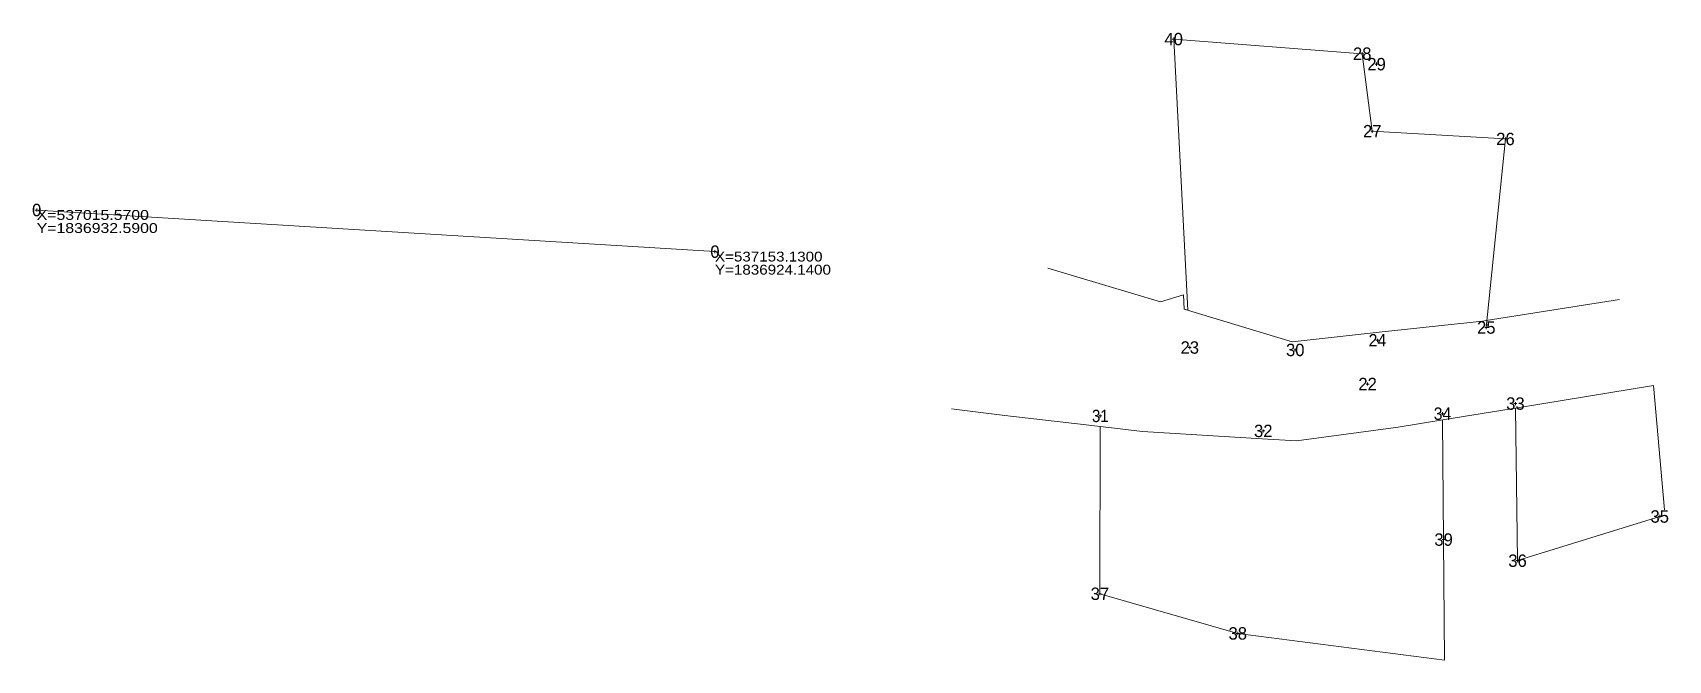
# Model space of a CAD drawing. Header units: metres. Extents: x 535480 to 537346, y 1836574 to 1836969.
# Drawn here: x 537014.8 to 537346.5, y 1836841.2 to 1836968.6 of the extents above; entities that cross this region are included whole.
import ezdxf
from ezdxf.enums import TextEntityAlignment as Align

# ---------------------------------------------------------------- set-up
doc = ezdxf.new("R2010")
doc.units = ezdxf.units.M
for name, color, linetype, lineweight in [('11', 7, 'Continuous', 13), ('17', 7, 'Continuous', 13), ('40', 7, 'Continuous', 13)]:
    doc.layers.add(name, color=color, linetype=linetype, lineweight=lineweight)
doc.layers.add('12', color=7, linetype='Continuous')

msp = doc.modelspace()

# ---------------------------------------------------------------- linework, layer by layer
at = {"layer": '11'}
for p, q in [((537246.47, 1836967.27), (537245.84, 1836967.27)), ((537246.16, 1836966.96), (537246.16, 1836967.58)), ((537284.72, 1836964.31), (537284.09, 1836964.31)), ((537284.4, 1836964), (537284.4, 1836964.63)), ((537287.63, 1836962.18), (537287, 1836962.18)), ((537287.31, 1836961.86), (537287.31, 1836962.49)), ((537286.75, 1836948.58), (537286.12, 1836948.58)), ((537286.44, 1836948.27), (537286.44, 1836948.89)), ((537313.76, 1836947.01), (537313.13, 1836947.01)), ((537313.44, 1836946.7), (537313.44, 1836947.32)), ((537015.89, 1836932.59), (537015.26, 1836932.59)), ((537015.57, 1836932.28), (537015.57, 1836932.9)), ((537153.44, 1836924.14), (537152.82, 1836924.14)), ((537153.13, 1836923.83), (537153.13, 1836924.46)), ((537309.87, 1836908.75), (537309.24, 1836908.75)), ((537309.56, 1836908.44), (537309.56, 1836909.06)), ((537249.74, 1836904.69), (537249.12, 1836904.69)), ((537249.43, 1836904.38), (537249.43, 1836905)), ((537270.82, 1836903.89), (537270.82, 1836904.52)), ((537287.79, 1836906.16), (537287.16, 1836906.16)), ((537287.48, 1836905.84), (537287.48, 1836906.47)), ((537271.13, 1836904.2), (537270.5, 1836904.2)), ((537285.49, 1836896.96), (537285.49, 1836897.59)), ((537285.8, 1836897.28), (537285.18, 1836897.28)), ((537231.27, 1836890.5), (537231.27, 1836891.12)), ((537300.99, 1836891.26), (537300.36, 1836891.26)), ((537300.68, 1836890.95), (537300.68, 1836891.58)), ((537315.78, 1836893.32), (537315.15, 1836893.32)), ((537315.46, 1836893.01), (537315.46, 1836893.63)), ((537231.58, 1836890.81), (537230.96, 1836890.81)), ((537264.64, 1836887.77), (537264.02, 1836887.77)), ((537264.33, 1836887.45), (537264.33, 1836888.08)), ((537345.05, 1836870.4), (537344.43, 1836870.4)), ((537344.74, 1836870.09), (537344.74, 1836870.71)), ((537301.21, 1836865.72), (537300.59, 1836865.72)), ((537300.9, 1836865.4), (537300.9, 1836866.03)), ((537316.21, 1836861.44), (537315.58, 1836861.44)), ((537315.9, 1836861.12), (537315.9, 1836861.75)), ((537231.52, 1836854.72), (537230.9, 1836854.72)), ((537231.21, 1836854.41), (537231.21, 1836855.04)), ((537259.48, 1836846.68), (537258.85, 1836846.68)), ((537259.16, 1836846.37), (537259.16, 1836847))]:
    msp.add_line(p, q, dxfattribs=at)
at = {"layer": '17'}
for p, q in [((537249.03, 1836912.25), (537246.16, 1836967.27)), ((537015.57, 1836932.59), (537153.13, 1836924.14)), ((537345.68, 1836871.74), (537343.45, 1836896.98)), ((537315.48, 1836892.41), (537315.9, 1836861.44)), ((537300.69, 1836889.98), (537301.11, 1836841.22)), ((537344.74, 1836870.4), (537315.9, 1836861.44)), ((537259.16, 1836846.68), (537301.11, 1836841.22))]:
    msp.add_line(p, q, dxfattribs=at)
for points in [[(537309.56, 1836908.75), (537313.44, 1836947.01), (537286.44, 1836948.58), (537284.4, 1836964.31), (537246.16, 1836967.27)], [(537249.03, 1836912.25), (537248.31, 1836912.47), (537248.14, 1836915.39), (537243.46, 1836913.93), (537220.63, 1836920.81)], [(537231.27, 1836888.65), (537231.21, 1836854.72), (537259.16, 1836846.68)]]:
    msp.add_lwpolyline(points, dxfattribs=at)
at = {"layer": '40'}
for p, q in [((537309.55, 1836910.18), (537336.58, 1836914.46)), ((537237, 1836887.99), (537228.44, 1836888.98))]:
    msp.add_line(p, q, dxfattribs=at)
for points in [[(537248.31, 1836912.47), (537270.22, 1836905.87), (537287.86, 1836907.79)], [(537287.86, 1836907.79), (537308.77, 1836910.06), (537309.55, 1836910.18)], [(537343.45, 1836896.98), (537316.29, 1836892.54), (537301.12, 1836890.05)], [(537228.44, 1836888.98), (537211.92, 1836890.89), (537201.11, 1836892.26)], [(537264.13, 1836886.15), (537239.87, 1836887.66), (537237, 1836887.99)], [(537301.12, 1836890.05), (537291.69, 1836888.51), (537271.08, 1836885.72), (537264.13, 1836886.15)]]:
    msp.add_lwpolyline(points, dxfattribs=at)

# ---------------------------------------------------------------- texts
at = {"layer": '12'}
for s, p in [('40', (537246.155, 1836966.01)), ('28', (537284.4, 1836963.05)), ('29', (537287.31, 1836960.92)), ('27', (537286.435, 1836947.32)), ('26', (537313.44, 1836945.75)), ('0', (537015.565, 1836931.33)), ('0', (537153.125, 1836922.88)), ('25', (537309.56, 1836907.49)), ('23', (537249.43, 1836903.43)), ('30', (537270.815, 1836902.94)), ('22', (537285.49, 1836896.02)), ('33', (537315.47, 1836892.06)), ('32', (537264.33, 1836886.51)), ('35', (537344.74, 1836869.14)), ('39', (537300.9, 1836864.46)), ('36', (537315.9, 1836860.18)), ('37', (537231.205, 1836853.46)), ('38', (537259.16, 1836845.42))]:
    msp.add_text(s, height=2.52, dxfattribs=at).set_placement(p, align=Align.CENTER)
for s, width, p in [('24', 0.95, (537287.48, 1836904.9)), ('31', 0.9, (537231.275, 1836889.55)), ('34', 0.95, (537300.68, 1836890))]:
    msp.add_text(s, height=2.52, dxfattribs=dict(at, width=width)).set_placement(p, align=Align.CENTER)
at = {"layer": '17'}
for s, width, p in [('X=537015.5700', 1.2, (537015.57, 1836930.59)), ('Y=1836932.5900', 1.2, (537015.57, 1836927.93)), ('X=537153.1300', 1.15, (537153.13, 1836922.14)), ('Y=1836924.1400', 1.15, (537153.13, 1836919.48))]:
    msp.add_text(s, height=2, dxfattribs=dict(at, width=width)).set_placement(p)

doc.saveas('drawing.dxf')
